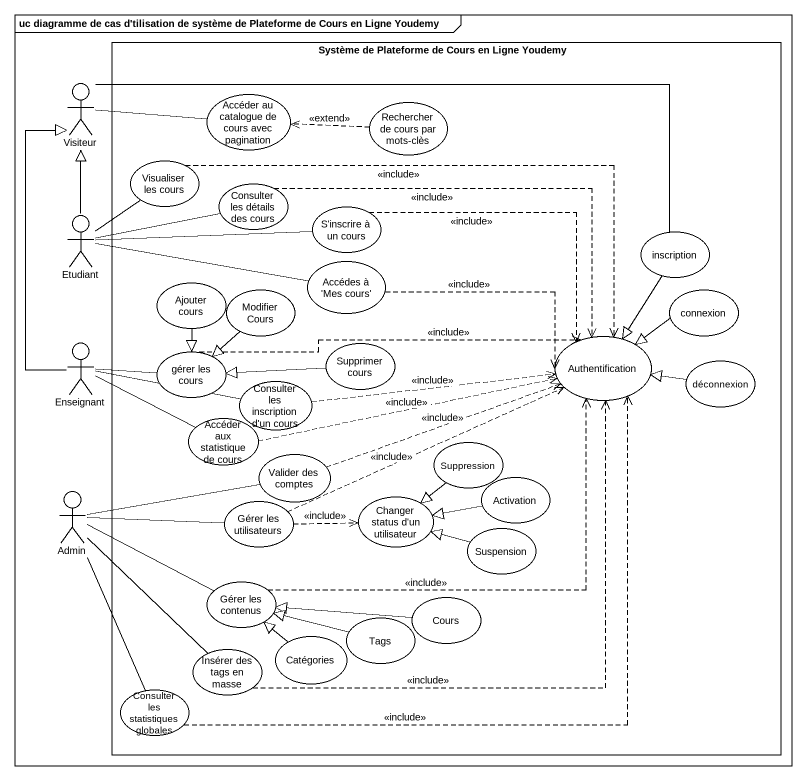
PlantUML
@startuml
mainframe uc diagramme de cas d'tilisation de système de Plateforme de Cours en Ligne Youdemy
rectangle "Système de Plateforme de Cours en Ligne Youdemy" as Système_de_Plateforme_de {
  usecase "Accéder au catalogue de cours avec pagination" as Accéder_au_catalogue_de
  usecase "Rechercher de cours par mots-clès" as Rechercher_de_cours_par
  usecase "Visualiser les cours" as Visualiser_les_cours
  usecase "Consulter les détails des cours" as Consulter_les_détails_des
  usecase "S'inscrire à un cours" as S_inscrire_à_un_cours
  usecase inscription
  usecase "Ajouter cours" as Ajouter_cours
  usecase "Accédes à 'Mes cours'" as Accédes_à_Mes_cours
  usecase "Modifier Cours" as Modifier_Cours
  usecase connexion
  usecase "gérer les cours" as gérer_les_cours
  usecase "Supprimer cours" as Supprimer_cours
  usecase Authentification
  usecase déconnexion
  usecase "Consulter les inscription d'un cours" as Consulter_les_inscription_d
  usecase "Accéder aux statistique de cours" as Accéder_aux_statistique_de
  usecase Suppression
  usecase "Valider des comptes" as Valider_des_comptes
  usecase Activation
  usecase "Gérer les utilisateurs" as Gérer_les_utilisateurs
  usecase "Changer status d'un utilisateur" as Changer_status_d_un
  usecase Suspension
  usecase "Gérer les contenus" as Gérer_les_contenus
  usecase Tags
  usecase Cours
  usecase "Insérer des tags en masse" as Insérer_des_tags_en_masse
  usecase Catégories
  usecase "Consulter les statistiques globales" as Consulter_les_statistiques
}
actor Visiteur
actor Etudiant
actor Enseignant
actor Admin
Visiteur -right- Accéder_au_catalogue_de
Visiteur -right- inscription
Rechercher_de_cours_par .left.> Accéder_au_catalogue_de : <<extend>>
Visualiser_les_cours .right.> Authentification : <<include>>
Consulter_les_détails_des .right.> Authentification : <<include>>
Etudiant -up-|> Visiteur
Etudiant -up- Visualiser_les_cours
Etudiant -right- Consulter_les_détails_des
Etudiant -right- S_inscrire_à_un_cours
Etudiant -right- Accédes_à_Mes_cours
S_inscrire_à_un_cours .right.> Authentification : <<include>>
inscription --|> Authentification
Ajouter_cours --|> gérer_les_cours
Accédes_à_Mes_cours .right.> Authentification : <<include>>
Modifier_Cours --|> gérer_les_cours
connexion -left-|> Authentification
Enseignant -up-|> Visiteur
Enseignant -right- gérer_les_cours
Enseignant -right- Consulter_les_inscription_d
Enseignant -right- Accéder_aux_statistique_de
gérer_les_cours .right.> Authentification : <<include>>
Supprimer_cours -left-|> gérer_les_cours
déconnexion -left-|> Authentification
Consulter_les_inscription_d .right.> Authentification : <<include>>
Accéder_aux_statistique_de .right.> Authentification : <<include>>
Suppression --|> Changer_status_d_un
Admin -right- Valider_des_comptes
Admin -right- Gérer_les_utilisateurs
Admin -right- Gérer_les_contenus
Admin -- Insérer_des_tags_en_masse
Admin -- Consulter_les_statistiques
Valider_des_comptes .right.> Authentification : <<include>>
Activation -left-|> Changer_status_d_un
Gérer_les_utilisateurs .right.> Authentification : <<include>>
Gérer_les_utilisateurs .right.> Changer_status_d_un : <<include>>
Suspension -left-|> Changer_status_d_un
Gérer_les_contenus .up.> Authentification : <<include>>
Tags -left-|> Gérer_les_contenus
Cours -left-|> Gérer_les_contenus
Insérer_des_tags_en_masse .up.> Authentification : <<include>>
Catégories -up-|> Gérer_les_contenus
Consulter_les_statistiques .up.> Authentification : <<include>>
@enduml
